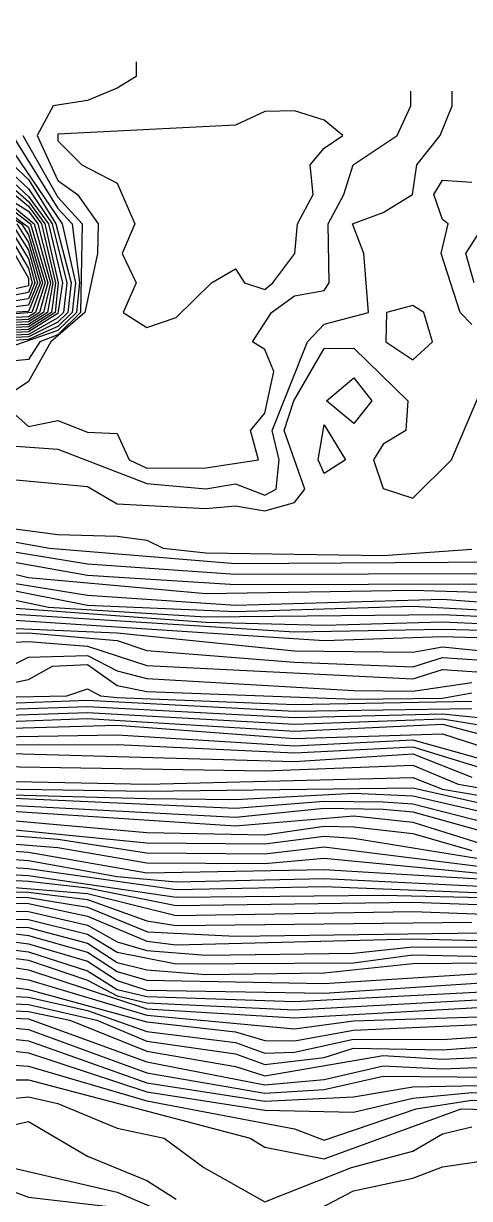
# Model space of a CAD drawing. Extents: x 2324165 to 2328366, y 427900 to 430978.
# Drawn here: x 2326561 to 2326916, y 429908 to 430844 of the extents above; entities that cross this region are included whole.
import ezdxf

# ---------------------------------------------------------------- set-up
doc = ezdxf.new("R2010")
doc.units = 0
doc.layers.add('contours', color=2, linetype='Continuous')

msp = doc.modelspace()

# ---------------------------------------------------------------- linework, layer by layer
at = {"layer": 'contours'}
for points in [[(2326503.8205, 430789.9099), (2326508.1718, 430754.6728), (2326517.4015, 430726.9249), (2326569.0296, 430684.198), (2326581.9657, 430637.2151), (2326576.4871, 430613.7238), (2326564.4883, 430606.0847), (2326517.4001, 430603.7903), (2326493.8557, 430578.8222), (2326470.3116, 430574.3949), (2326455.1794, 430566.7425), (2326423.2228, 430526.7346), (2326376.1347, 430528.4219), (2326328.4399, 430543.2526), (2326258.4145, 430553.0981), (2326211.3267, 430581.3339), (2326204.1754, 430590.2368), (2326165.2126, 430660.7113), (2326162.2508, 430684.2027), (2326186.1125, 430754.6766), (2326211.3292, 430799.3945), (2326237.1321, 430825.1501), (2326270.19, 430843.7996)], [(2326499.6027, 430789.91), (2326505.0873, 430754.6728), (2326517.4015, 430721.6698), (2326566.1495, 430684.198), (2326579.9083, 430637.2151), (2326573.3618, 430613.7238), (2326564.4883, 430608.0745), (2326517.4001, 430605.7676), (2326493.8557, 430580.6678), (2326470.3116, 430575.8964), (2326452.2104, 430566.7425), (2326437.6785, 430543.2513), (2326423.2229, 430528.1133), (2326376.1347, 430529.5396), (2326329.0467, 430544.4526), (2326258.4145, 430554.3286), (2326236.1839, 430566.745), (2326206.6409, 430590.2367), (2326167.3881, 430660.7113), (2326164.784, 430684.2027), (2326178.6511, 430731.1853), (2326211.3291, 430794.4146), (2326270.1899, 430840.0308)], [(2326488.7954, 430789.9101), (2326488.7953, 430778.1644), (2326517.4014, 430711.1596), (2326559.0397, 430684.1981), (2326564.4891, 430675.4982), (2326575.7935, 430637.2152), (2326567.1112, 430613.7239), (2326517.4002, 430609.7224), (2326493.8558, 430584.3591), (2326470.3116, 430578.8994), (2326446.2637, 430566.7426), (2326435.0453, 430543.2513), (2326423.2229, 430530.8709), (2326376.1347, 430531.775), (2326329.0467, 430547.1032), (2326258.4146, 430556.7897), (2326211.3268, 430590.5851), (2326171.7391, 430660.7113), (2326169.3442, 430684.2027), (2326183.3518, 430731.1852), (2326211.329, 430784.4547), (2326240.2957, 430801.6587), (2326270.1898, 430828.0913), (2326274.621, 430836.8953)], [(2326650.2318, 430813.3996), (2326650.2317, 430801.6539), (2326635.1228, 430792.3483), (2326611.5786, 430782.4801), (2326584.2022, 430778.1633), (2326571.5646, 430754.6721), (2326588.0337, 430718.8294), (2326603.6612, 430707.689), (2326619.8962, 430684.1974), (2326619.5325, 430660.706), (2326609.4909, 430613.7234), (2326582.3755, 430590.2324), (2326564.4878, 430558.7094), (2326541.3521, 430543.2501), (2326564.4873, 430522.8149), (2326588.0315, 430527.5047), (2326611.5755, 430518.4072), (2326635.1195, 430517.1696), (2326644.7237, 430496.2661), (2326658.6633, 430489.7255), (2326705.7515, 430489.916), (2326747.609, 430496.2649), (2326741.3804, 430519.7564), (2326752.8402, 430533.4324), (2326759.8297, 430566.7389), (2326752.8408, 430584.2382), (2326742.8768, 430590.2305), (2326757.9991, 430613.7217), (2326776.3854, 430626.9339), (2326799.9295, 430631.146), (2326803.9598, 430637.2125), (2326803.2533, 430684.1952), (2326815.6725, 430707.6865), (2326822.9954, 430731.1778), (2326858.0956, 430754.6687), (2326868.9833, 430778.16), (2326868.9834, 430789.9056)], [(2326517.399, 430509.8153), (2326588.0312, 430504.6363), (2326658.6632, 430477.4493), (2326705.7513, 430473.237), (2326729.2954, 430477.2055), (2326752.8394, 430468.1178), (2326761.6906, 430472.7734), (2326764.1183, 430496.2647), (2326758.6665, 430519.7562), (2326786.5948, 430590.23), (2326799.9292, 430604.3156), (2326835.3036, 430613.7208), (2326831.6952, 430660.7035), (2326822.5609, 430684.195), (2326847.0184, 430693.1924), (2326870.441, 430707.6858), (2326873.7137, 430731.1772), (2326892.4317, 430754.6683), (2326901.8823, 430778.1596), (2326901.8825, 430789.9053)], [(2326682.2088, 430609.6756), (2326710.2557, 430637.2136), (2326729.2974, 430648.382), (2326736.4113, 430637.2133), (2326752.8413, 430632.0617), (2326759.0068, 430637.213), (2326776.6532, 430660.7042), (2326778.7862, 430684.1955), (2326791.0984, 430707.6868), (2326788.9387, 430731.1782), (2326799.9308, 430744.4774), (2326814.7929, 430754.6692), (2326799.9311, 430766.7934), (2326776.3871, 430774.3549), (2326752.843, 430773.7125), (2326729.2988, 430762.7705), (2326588.0342, 430755.6771), (2326588.0341, 430750.2357), (2326607.0536, 430731.1803), (2326635.1219, 430716.557), (2326649.0942, 430684.1971), (2326639.1173, 430660.7058), (2326650.3476, 430637.2143), (2326639.9085, 430613.723), (2326658.6646, 430601.6042), (2326682.2088, 430609.6756)], [(2326559.952, 430754.6722), (2326588.0336, 430705.3551), (2326607.3029, 430684.1975), (2326606.0879, 430613.7234), (2326588.0323, 430595.7867), (2326573.578, 430590.2325), (2326564.488, 430576.3077), (2326517.3997, 430571.788)], [(2326543.5082, 430754.6724), (2326591.2558, 430684.1977), (2326601.8465, 430637.2149), (2326599.282, 430613.7235), (2326588.0324, 430602.548), (2326564.4882, 430592.1562), (2326517.3999, 430588.9953)], [(2326551.7301, 430754.6723), (2326588.0335, 430696.5455), (2326599.2794, 430684.1976), (2326605.2564, 430637.2148), (2326602.685, 430613.7235), (2326588.0323, 430599.1673), (2326540.944, 430583.0967)], [(2326530.9136, 430731.1812), (2326564.4894, 430702.0815), (2326577.6698, 430684.1979), (2326588.207, 430637.215), (2326585.8629, 430613.7237), (2326564.4882, 430600.1154), (2326517.4, 430597.8581)], [(2326537.0834, 430731.1811), (2326564.4895, 430705.9892), (2326580.5498, 430684.1979), (2326591.6169, 430637.215), (2326588.0325, 430612.6899), (2326564.4882, 430598.1256), (2326517.4, 430595.8808)], [(2326544.0026, 430731.181), (2326564.4896, 430712.01), (2326583.4299, 430684.1978), (2326595.0267, 430637.2149), (2326592.4761, 430613.7236), (2326588.0324, 430609.3092), (2326564.4882, 430596.1358), (2326517.4, 430593.9034)], [(2326552.176, 430731.1809), (2326564.4896, 430719.6582), (2326586.31, 430684.1978), (2326598.4366, 430637.2149), (2326595.879, 430613.7236), (2326588.0324, 430605.9286), (2326564.4882, 430594.146), (2326517.4, 430591.926)], [(2326524.7438, 430731.1812), (2326564.4894, 430698.1738), (2326574.7897, 430684.1979), (2326586.0805, 430637.215), (2326582.7376, 430613.7237), (2326564.4883, 430602.1051), (2326517.4001, 430599.8355)], [(2326517.4014, 430716.4147), (2326564.4892, 430681.6096), (2326577.8509, 430637.2151), (2326570.2365, 430613.7239), (2326564.4884, 430610.0643), (2326517.4002, 430607.745)], [(2326917.6497, 430604.1563), (2326908.3749, 430613.7199), (2326893.0751, 430660.7028), (2326898.6007, 430684.1941), (2326894.1065, 430687.7896), (2326887.343, 430707.6856), (2326894.1069, 430719.0574), (2326917.651, 430717.5248)], [(2326543.3561, 430707.6897), (2326564.4893, 430694.2661), (2326571.9096, 430684.198), (2326584.0231, 430637.2151), (2326579.6123, 430613.7238), (2326564.4883, 430604.0949), (2326517.4001, 430601.8129)], [(2326551.3833, 430684.1982), (2326564.489, 430663.2753), (2326571.6786, 430637.2152), (2326564.4885, 430619.5812), (2326517.4002, 430613.6772)], [(2326555.2115, 430684.1981), (2326564.4891, 430669.3867), (2326573.7361, 430637.2152), (2326564.4884, 430614.5352), (2326517.4002, 430611.6998)], [(2326543.727, 430684.1983), (2326564.4888, 430648.6362), (2326567.5638, 430637.2153), (2326564.4886, 430629.6732), (2326517.4003, 430620.4509)], [(2326539.7275, 430684.1983), (2326564.4887, 430640.9952), (2326564.4886, 430634.7191), (2326517.4003, 430623.8549)], [(2326547.5552, 430684.1982), (2326564.4889, 430656.2772), (2326569.6212, 430637.2152), (2326564.4885, 430624.6272), (2326517.4003, 430617.047)], [(2326919.4644, 430637.2111), (2326912.8455, 430660.7026), (2326927.877, 430684.1938)], [(2326870.5611, 430576.0281), (2326886.2531, 430590.2288), (2326879.3124, 430613.7202), (2326870.5617, 430619.1106), (2326849.6442, 430613.7206), (2326848.9596, 430590.2292), (2326870.5611, 430576.0281)], [(2325853.9563, 430590.2409), (2325881.7097, 430606.3274), (2325905.2538, 430608.5082), (2325928.7978, 430603.9619), (2325975.8857, 430580.6134), (2326022.9739, 430575.6119), (2326046.5178, 430563.5258), (2326093.6059, 430552.2331), (2326140.6939, 430535.7495), (2326187.782, 430529.855), (2326305.502, 430494.8752), (2326376.1341, 430479.1597), (2326388.3046, 430472.7778), (2326446.7662, 430464.2299), (2326493.8544, 430461.6103), (2326517.3983, 430446.0074), (2326588.0304, 430436.7993), (2326635.1186, 430435.5691), (2326658.6626, 430432.1527), (2326671.715, 430425.7917), (2326705.7507, 430422.2608), (2326847.0152, 430420.0225), (2326917.6476, 430425.1448)], [(2325859.277, 430566.7494), (2325866.212, 430590.2407), (2325881.7096, 430599.909), (2325905.2537, 430602.6002), (2325975.8857, 430575.583), (2326022.9738, 430567.2203), (2326046.5177, 430557.0072), (2326140.6938, 430531.2488), (2326187.7819, 430523.2949), (2326362.3506, 430472.7781), (2326446.7661, 430456.6092), (2326470.3102, 430456.4641), (2326517.3982, 430437.4284), (2326581.2551, 430425.7928), (2326729.2947, 430413.5671), (2326941.1915, 430415.0993)], [(2325858.1957, 430331.8358), (2325866.1335, 430566.7494), (2325876.4999, 430590.2406), (2325905.2537, 430596.6922), (2325975.8856, 430570.5527), (2326022.9737, 430560.9091), (2326046.5177, 430550.4886), (2326258.4139, 430497.9626), (2326281.9578, 430487.4115), (2326337.4413, 430472.7784), (2326446.766, 430449.0219), (2326470.3101, 430447.9598), (2326517.3981, 430428.8494), (2326611.5742, 430413.2929), (2326729.2946, 430405.2531), (2326941.1914, 430405.6225)], [(2325854.7604, 430167.3962), (2325862.6387, 430237.8702), (2325870.9376, 430449.2925), (2325879.8465, 430566.7492), (2325905.2535, 430583.3157), (2325952.3415, 430570.4854), (2325975.8855, 430558.8867), (2326022.9735, 430548.5351), (2326046.5175, 430538.4561), (2326117.1496, 430525.4027), (2326211.3256, 430495.1359), (2326258.4137, 430484.2481), (2326281.9577, 430473.1713), (2326423.2219, 430443.4664), (2326517.3979, 430413.7048), (2326564.4859, 430402.6151), (2326705.7503, 430389.8164), (2326870.559, 430392.3359), (2326941.1913, 430390.3534)], [(2325856.3517, 430284.853), (2325862.8373, 430331.8357), (2325872.99, 430566.7493), (2325881.7094, 430583.6717), (2325905.2536, 430590.7842), (2325975.8856, 430565.2078), (2326022.9736, 430554.7221), (2326046.5176, 430543.97), (2326117.1497, 430529.907), (2326211.3257, 430501.5577), (2326258.4138, 430491.2097), (2326281.9577, 430480.2914), (2326470.31, 430439.4594), (2326517.398, 430421.059), (2326611.5741, 430404.5009), (2326729.2945, 430396.9938), (2326941.1913, 430397.5959)], [(2326517.3987, 430483.8729), (2326611.575, 430475.1506), (2326635.1189, 430461.2253), (2326705.7511, 430457.3761), (2326729.2952, 430459.5857), (2326752.8393, 430455.698), (2326776.3835, 430462.1661), (2326784.6749, 430472.7731), (2326768.128, 430519.7561), (2326775.7078, 430543.2474), (2326799.929, 430584.8115), (2326823.4731, 430585.2982), (2326866.5934, 430543.2463), (2326864.9716, 430519.7549), (2326847.0163, 430508.7249), (2326839.1744, 430496.2639), (2326847.0159, 430473.3364), (2326870.5599, 430465.8301), (2326901.3687, 430496.2631), (2326931.4391, 430566.7369)], [(2325848.1321, 430120.4135), (2325861.7066, 430167.3961), (2325875.7817, 430378.8183), (2325875.7596, 430449.2924), (2325890.7319, 430566.7491), (2325905.2534, 430575.6889), (2325946.3676, 430566.7484), (2325975.8854, 430552.5655), (2326018.7044, 430543.2562), (2326046.5175, 430533.0659), (2326117.1496, 430520.8984), (2326164.2376, 430502.8345), (2326281.9576, 430468.4635), (2326423.2218, 430437.2709), (2326540.9418, 430399.8203), (2326611.574, 430388.506), (2326729.2943, 430380.5352), (2326894.103, 430385.3613), (2327011.8234, 430376.4141)], [(2325856.1792, 430120.4134), (2325868.3743, 430167.396), (2325881.1147, 430378.8182), (2325880.5815, 430449.2923), (2325894.6294, 430543.2577), (2325905.2533, 430568.0622), (2325915.8728, 430566.7488), (2325928.7973, 430557.9354), (2325952.3413, 430549.9836), (2326046.5174, 430527.6757), (2326103.2187, 430519.7638), (2326187.7815, 430488.7949), (2326423.2217, 430431.0753), (2326517.3977, 430399.1939), (2326611.5739, 430380.6223), (2326729.2943, 430375.3256), (2326870.5589, 430379.6309), (2327011.8233, 430371.9238)], [(2326837.9157, 430543.2466), (2326823.4724, 430525.1001), (2326801.9273, 430543.247), (2326823.4728, 430561.6271), (2326837.9157, 430543.2466)], [(2325858.1597, 430106.2386), (2325875.0421, 430167.396), (2325880.5745, 430261.3614), (2325879.742, 430308.3441), (2325887.1628, 430378.8182), (2325887.9456, 430449.2923), (2325895.4316, 430519.7663), (2325905.2531, 430548.9089), (2325912.0139, 430543.2575), (2325928.7971, 430539.6089), (2325975.8852, 430536.853), (2326022.9733, 430524.1498), (2326081.1255, 430519.7641), (2326146.4253, 430496.272), (2326164.2374, 430485.8103), (2326329.0456, 430451.1155), (2326423.2216, 430424.8892), (2326517.3976, 430392.279), (2326580.4042, 430378.81), (2326705.7501, 430371.2545), (2326894.1029, 430373.1805), (2327011.8233, 430367.4334)], [(2325846.0267, 430073.4308), (2325862.667, 430096.922), (2325881.7108, 430167.3959), (2325886.2836, 430308.3441), (2325900.9552, 430519.7662), (2325905.2529, 430531.8239), (2325928.797, 430534.0044), (2325952.3411, 430530.7821), (2325996.8116, 430519.7651), (2326070.0613, 430508.7067), (2326093.6053, 430500.288), (2326120.2136, 430496.2723), (2326164.2372, 430474.6635), (2326187.7813, 430473.4139), (2326305.5015, 430452.6291), (2326423.2216, 430418.758), (2326543.8202, 430378.8105), (2326705.7501, 430366.8533), (2326799.9264, 430364.5968), (2326894.1028, 430367.3333), (2326988.2791, 430362.9191)], [(2325853.0743, 430073.4307), (2325871.6011, 430096.9219), (2325889.4936, 430167.3958), (2325894.253, 430308.344), (2325908.2177, 430519.7661), (2325928.7969, 430528.3998), (2326052.0028, 430496.2731), (2326117.1492, 430484.5442), (2326140.6931, 430470.5614), (2326293.2963, 430449.2875), (2326329.0454, 430434.7273), (2326423.2215, 430412.6267), (2326517.3975, 430378.4218), (2326540.9415, 430374.2625), (2326776.3823, 430359.3744), (2326894.1027, 430361.4861), (2327011.8232, 430358.4528)], [(2325834.615, 430050.8137), (2325864.3029, 430073.4306), (2325880.5352, 430096.9218), (2325897.2764, 430167.3957), (2325903.752, 430355.3266), (2325914.6928, 430496.2747), (2325921.5763, 430519.766), (2325928.7969, 430522.7953), (2325975.8849, 430505.1319), (2326093.605, 430478.9955), (2326140.693, 430464.0549), (2326258.4132, 430445.106), (2326352.5893, 430421.5305), (2326376.1333, 430411.2726), (2326423.2214, 430406.4954), (2326446.7654, 430394.8114), (2326493.8534, 430381.9636), (2326517.3974, 430370.9822), (2326799.9263, 430352.4721), (2326894.1027, 430355.6389), (2327011.8231, 430352.0699)], [(2326817.0165, 430496.2641), (2326799.9278, 430485.4967), (2326795.0748, 430496.2644), (2326799.9283, 430524.1553), (2326817.0165, 430496.2641)], [(2325834.6147, 430028.5972), (2325891.5915, 430073.4303), (2325913.123, 430167.3955), (2325924.648, 430425.8005), (2325929.1653, 430472.7831), (2325937.997, 430496.2744), (2325952.3407, 430499.1478), (2325975.8847, 430487.7471), (2326117.1489, 430460.9131), (2326140.6929, 430451.042), (2326258.413, 430426.3376), (2326394.3865, 430378.8122), (2326446.7651, 430370.9248), (2326493.8531, 430356.6086), (2326564.4854, 430358.3965), (2326635.1176, 430352.319), (2326658.6616, 430344.3158), (2326776.382, 430335.1766), (2326870.5583, 430331.4425), (2326894.1025, 430338.7771), (2326941.1906, 430335.7153)], [(2325834.6146, 430018.9452), (2325899.7549, 430073.4302), (2325906.9983, 430096.9215), (2325907.9566, 430120.4128), (2325916.947, 430143.9041), (2325926.0407, 430214.3781), (2325923.2805, 430237.8695), (2325930.7821, 430402.309), (2325938.4379, 430472.783), (2325952.3406, 430489.3549), (2325975.8846, 430479.5154), (2326117.1488, 430455.2665), (2326140.6928, 430443.0095), (2326258.4129, 430418.4158), (2326363.8291, 430378.8126), (2326517.397, 430338.961), (2326540.9412, 430350.5642), (2326564.4853, 430351.4298), (2326611.5735, 430347.8911), (2326658.6615, 430332.4605), (2326870.5582, 430321.7887), (2326894.1024, 430329.2894), (2326941.1905, 430326.1783)], [(2325855.4152, 430002.9566), (2325901.2284, 430049.9388), (2325928.7916, 430072.7075), (2325935.8232, 430096.9211), (2325934.3779, 430120.4125), (2325952.3374, 430221.5426), (2325954.1538, 430402.3087), (2325959.1858, 430449.2914), (2325975.8844, 430462.4584), (2326022.9725, 430456.2164), (2326070.0604, 430438.492), (2326117.1485, 430429.1895), (2326140.6925, 430418.1073), (2326234.8686, 430399.5827), (2326430.0181, 430331.8291), (2326540.9407, 430307.1071), (2326595.0707, 430308.3358), (2326611.5731, 430313.8826), (2326622, 430308.3354), (2326635.1171, 430306.9312), (2326776.3816, 430301.2812), (2326917.6462, 430304.089)], [(2325811.0701, 429985.8865), (2325867.6596, 430002.9565), (2325905.2472, 430043.4213), (2325928.7915, 430062.1443), (2325936.8347, 430073.4298), (2325943.9774, 430096.921), (2325942.69, 430120.4124), (2325952.3368, 430166.9539), (2325957.7997, 430237.8691), (2325959.1732, 430402.3087), (2325965.1859, 430449.2913), (2325975.8843, 430457.7271), (2326022.9724, 430450.8724), (2326070.0603, 430428.3429), (2326117.1484, 430421.2471), (2326140.6924, 430410.3974), (2326258.4125, 430383.261), (2326402.8491, 430331.8294), (2326495.3091, 430308.3369), (2326540.9407, 430302.2492), (2326611.573, 430304.7096), (2326776.3815, 430296.1072), (2326917.6461, 430298.2173)], [(2325834.6141, 429973.4033), (2325881.7025, 429992.1937), (2325928.7911, 430029.8174), (2325952.3356, 430063.6313), (2325959.955, 430096.9209), (2325970.6469, 430237.869), (2325975.884, 430429.5973), (2326022.9721, 430428.3573), (2326046.516, 430408.4417), (2326110.4973, 430402.3069), (2326140.6921, 430389.9375), (2326211.3242, 430370.6661), (2326258.4123, 430363.7416), (2326329.0443, 430338.8673), (2326352.5882, 430325.6171), (2326399.6763, 430315.5121), (2326423.2203, 430305.699), (2326540.9405, 430287.6754), (2326611.5728, 430290.1589), (2326776.3813, 430280.0962), (2326894.1018, 430285.7849), (2326941.1899, 430273.3604)], [(2325858.158, 429958.2152), (2325905.2466, 429991.2166), (2325930.1312, 430002.9557), (2325952.3352, 430033.1693), (2325968.3271, 430073.4294), (2325975.8808, 430155.0668), (2325983.8635, 430190.8861), (2326001.7257, 430237.8686), (2326003.8945, 430355.3254), (2326014.6792, 430378.8167), (2326022.9716, 430386.2766), (2326046.5156, 430374.6218), (2326117.1479, 430372.6711), (2326140.6919, 430367.9383), (2326234.8679, 430338.9898), (2326277.4352, 430331.8308), (2326329.0439, 430309.0178), (2326423.2201, 430289.4781), (2326470.3082, 430287.3224), (2326540.9403, 430269.1877), (2326635.1167, 430269.6369), (2326776.3811, 430262.7913), (2326870.5575, 430267.6705), (2326964.7336, 430238.7456)], [(2326517.3973, 430363.5426), (2326635.1177, 430358.4654), (2326776.3821, 430344.1007), (2326870.5584, 430342.9952), (2326894.1026, 430347.2816), (2326964.7348, 430340.2367)], [(2325834.6135, 429923.4523), (2325881.7019, 429943.9511), (2325921.9424, 429979.4645), (2325952.3348, 429998.5199), (2325969.357, 430026.4466), (2325975.8795, 430047.7401), (2325999.424, 430078.132), (2326006.3459, 430143.9031), (2326022.9699, 430235.9587), (2326028.6137, 430331.8338), (2326043.2074, 430355.325), (2326117.1476, 430355.3601), (2326164.2356, 430337.6062), (2326223.4869, 430308.3401), (2326329.0437, 430289.7514), (2326376.1317, 430274.4401), (2326446.7638, 430259.2406), (2326517.396, 430250.0772), (2326540.9399, 430240.3409), (2326658.6604, 430238.0019), (2326870.5573, 430243.1554), (2326894.1012, 430234.0614), (2326988.2774, 430218.124)], [(2325858.1576, 429922.933), (2325881.7018, 429932.4933), (2325952.3347, 429984.1837), (2325999.4237, 430058.9215), (2326005.0334, 430073.429), (2326022.9694, 430191.8927), (2326031.8759, 430308.3424), (2326037.0732, 430331.8337), (2326046.5153, 430345.1834), (2326070.0594, 430349.8862), (2326117.1476, 430348.0484), (2326164.2355, 430330.4095), (2326211.3234, 430306.0925), (2326281.9555, 430289.832), (2326322.9984, 430284.8476), (2326399.6756, 430259.6901), (2326508.6014, 430237.8627), (2326540.9399, 430234.2986), (2326658.6603, 430232.2475), (2326870.5572, 430234.9586), (2326941.1892, 430219.0534)], [(2325858.1575, 429913.5125), (2325906.7715, 429932.4819), (2325952.3345, 429973.0347), (2325984.2964, 430026.4465), (2326002.4364, 430049.9376), (2326011.6371, 430073.4289), (2326017.4836, 430096.9202), (2326036.7808, 430308.3423), (2326046.5151, 430333.2227), (2326070.0593, 430342.3094), (2326117.1475, 430340.7271), (2326211.3234, 430301.1927), (2326329.0435, 430276.026), (2326399.6755, 430250.7943), (2326493.8517, 430234.5046), (2326540.9398, 430229.7809), (2326658.6602, 430226.5639), (2326729.2925, 430225.6435), (2326823.4689, 430230.6613), (2326870.5571, 430228.6462), (2326941.1892, 430212.358)], [(2326540.941, 430327.4741), (2326564.4852, 430339.0551), (2326611.5734, 430340.534), (2326635.1173, 430328.2649), (2326658.6614, 430322.0598), (2326823.4699, 430312.5004), (2326870.5581, 430312.1349), (2326917.6463, 430318.8183)], [(2325858.1574, 429904.0247), (2325918.029, 429932.4818), (2325952.3344, 429963.4498), (2326008.7929, 430049.9376), (2326018.2408, 430073.4288), (2326023.9252, 430096.9201), (2326041.6857, 430308.3422), (2326046.515, 430320.7209), (2326062.9456, 430331.8334), (2326093.6033, 430335.6952), (2326117.1474, 430333.4058), (2326211.3233, 430296.2929), (2326258.4114, 430286.8213), (2326281.9554, 430276.6588), (2326329.0435, 430268.8181), (2326399.6754, 430241.8986), (2326493.8516, 430229.3029), (2326729.2924, 430218.7386), (2326799.9248, 430224.4028), (2326847.0129, 430223.912), (2326870.557, 430222.3339), (2326941.1891, 430204.3314)], [(2326540.9408, 430316.5192), (2326564.485, 430321.1904), (2326583.6424, 430331.8273), (2326611.5733, 430333.1769), (2326635.1172, 430316.4195), (2326658.6612, 430311.7412), (2326823.4698, 430305.5933), (2326894.1021, 430306.3132), (2326917.6462, 430310.609)], [(2325834.6131, 429884.7383), (2325928.79, 429932.1967), (2325952.3343, 429953.9228), (2325964.7165, 429979.464), (2325984.6318, 430002.9551), (2326015.1494, 430049.9375), (2326022.9679, 430069.0201), (2326028.4839, 430096.9201), (2326042.0637, 430284.8509), (2326046.5148, 430308.01), (2326070.0591, 430324.5954), (2326093.6032, 430326.866), (2326117.1473, 430322.9838), (2326211.3233, 430291.3932), (2326244.3214, 430284.8485), (2326281.9553, 430269.5257), (2326329.0434, 430261.6102), (2326399.6753, 430235.3645), (2326493.8516, 430224.1013), (2326729.2923, 430211.7521), (2326799.9247, 430218.7057), (2326847.0129, 430217.9118), (2326870.5569, 430216.0215), (2326941.189, 430196.3049)], [(2325881.7014, 429895.2567), (2325893.9594, 429908.9907), (2325928.7899, 429925.737), (2325952.3342, 429944.601), (2325969.3526, 429979.4639), (2325991.439, 430002.955), (2326022.9678, 430053.5054), (2326033.0425, 430096.92), (2326046.1958, 430284.8508), (2326070.059, 430312.8709), (2326093.6031, 430316.4204), (2326164.2352, 430302.4565), (2326281.9552, 430262.3926), (2326329.0433, 430254.9744), (2326368.8158, 430237.8643), (2326470.3075, 430221.691), (2326729.2923, 430204.6251), (2326823.4687, 430212.8326), (2326870.5568, 430207.6789), (2326923.8418, 430190.8751)], [(2325881.7012, 429883.871), (2325904.0597, 429908.9906), (2325928.7898, 429919.2773), (2325952.3341, 429935.2792), (2325973.9886, 429979.4638), (2325998.2462, 430002.9549), (2326022.9676, 430038.8119), (2326037.6012, 430096.92), (2326047.8529, 430261.3594), (2326055.9632, 430284.8507), (2326070.0588, 430301.0988), (2326093.603, 430306.7359), (2326164.2351, 430295.7747), (2326281.9551, 430255.3095), (2326329.0432, 430248.3595), (2326352.5872, 430237.0454), (2326399.6752, 430226.2166), (2326470.3074, 430216.1204), (2326658.6599, 430199.3614), (2326752.8363, 430197.6307), (2326799.9245, 430204.4554), (2326823.4686, 430203.9199), (2326870.5567, 430198.6152), (2326917.6448, 430185.2148)], [(2325881.7011, 429872.0541), (2325919.3329, 429908.9904), (2325952.334, 429926.9204), (2325980.6777, 429979.4638), (2326006.8338, 430002.9548), (2326023.686, 430026.446), (2326042.1598, 430096.9199), (2326053.6092, 430190.8852), (2326054.1201, 430237.868), (2326058.0363, 430261.3593), (2326070.0587, 430289.2968), (2326093.6029, 430299.6492), (2326117.147, 430298.3986), (2326183.6008, 430284.8492), (2326281.955, 430248.2349), (2326329.0431, 430241.7446), (2326352.5871, 430232.1364), (2326470.3073, 430209.9109), (2326658.6598, 430191.2685), (2326752.8362, 430190.2841), (2326799.9244, 430196.4524), (2326823.4685, 430195.0073), (2326941.1887, 430175.7453)], [(2326540.9406, 430297.3913), (2326611.5729, 430299.8594), (2326776.3815, 430290.9332), (2326894.1019, 430293.9962), (2326941.1901, 430289.0494)], [(2326540.9406, 430292.5334), (2326611.5729, 430295.0091), (2326776.3814, 430285.7592), (2326894.1019, 430289.8906), (2326941.19, 430282.2098)], [(2325881.7008, 429848.8814), (2325952.3338, 429911.0287), (2325970.4866, 429932.4812), (2325996.8821, 429979.4636), (2326022.9671, 430001.2424), (2326033.6573, 430026.4459), (2326053.6612, 430096.9198), (2326067.9472, 430167.3937), (2326071.7389, 430190.885), (2326072.1112, 430237.8678), (2326078.5776, 430261.3591), (2326093.6027, 430285.4757), (2326125.1948, 430284.8499), (2326187.7789, 430268.101), (2326281.9549, 430235.1669), (2326329.043, 430230.8312), (2326352.587, 430222.3183), (2326470.3072, 430196.9071), (2326588.0275, 430187.5116), (2326658.6596, 430175.2262), (2326752.836, 430174.6572), (2326799.9242, 430178.9911), (2326964.7327, 430163.0476)], [(2325881.7009, 429860.2973), (2325934.5554, 429908.9902), (2325952.3339, 429918.9745), (2325963.7631, 429932.4812), (2325988.7799, 429979.4637), (2326015.7934, 430002.9547), (2326028.6717, 430026.4459), (2326051.4964, 430120.4112), (2326062.7648, 430190.8851), (2326063.0609, 430237.8679), (2326068.2196, 430261.3592), (2326078.6324, 430284.8504), (2326093.6028, 430292.5624), (2326117.1469, 430292.5528), (2326187.779, 430275.9381), (2326281.955, 430241.1604), (2326329.0431, 430235.8073), (2326352.5871, 430227.2273), (2326470.3072, 430203.409), (2326588.0276, 430194.1089), (2326658.6597, 430183.2456), (2326752.8361, 430182.4707), (2326799.9243, 430188.1107), (2326964.7327, 430167.3149)], [(2326540.9404, 430282.1418), (2326635.1168, 430284.8039), (2326776.3813, 430274.3279), (2326894.1018, 430277.8945), (2326964.7338, 430255.0536)], [(2325952.3337, 429897.9764), (2325978.2317, 429932.4811), (2326006.6966, 429979.4635), (2326022.967, 429992.6525), (2326029.3033, 430002.9546), (2326054.2825, 430073.4284), (2326066.536, 430120.411), (2326080.0027, 430190.8849), (2326081.5556, 430237.8677), (2326088.9741, 430261.3589), (2326093.6025, 430269.0661), (2326117.1467, 430277.9818), (2326187.7788, 430260.2186), (2326250.3783, 430237.8657), (2326281.9548, 430230.1159), (2326329.043, 430225.855), (2326423.219, 430198.7963), (2326470.3071, 430190.39), (2326564.4834, 430183.6989), (2326658.6595, 430167.263), (2326799.9241, 430169.8714), (2327011.8208, 430157.1729)], [(2326540.9404, 430275.6647), (2326635.1167, 430277.2204), (2326776.3812, 430268.5596), (2326870.5576, 430273.2), (2326964.7337, 430246.8996)], [(2325952.3335, 429883.4248), (2325968.0967, 429908.9898), (2325990.1126, 429932.4809), (2326034.5864, 430002.9545), (2326061.7668, 430073.4283), (2326074.1953, 430120.4109), (2326088.2665, 430190.8848), (2326091, 430237.8675), (2326104.4312, 430261.3588), (2326117.1466, 430267.9161), (2326140.6907, 430266.014), (2326224.5235, 430237.866), (2326281.9548, 430225.0649), (2326329.0429, 430220.8789), (2326399.6749, 430198.3794), (2326470.307, 430183.6799), (2326564.4833, 430177.182), (2326635.1154, 430164.3862), (2326682.2036, 430160.1473), (2326799.924, 430162.7329), (2326988.2767, 430153.4923)], [(2325952.3333, 429870.2778), (2325977.3462, 429908.9897), (2326001.3427, 429932.4808), (2326039.8695, 430002.9544), (2326069.2511, 430073.4282), (2326081.9775, 430120.4108), (2326096.669, 430190.8847), (2326101.9581, 430237.8674), (2326117.1465, 430256.4423), (2326140.6906, 430258.6046), (2326211.3226, 430235.099), (2326281.9547, 430220.014), (2326329.0428, 430215.9028), (2326376.1308, 430197.9841), (2326470.3069, 430176.9699), (2326564.4832, 430170.665), (2326682.2035, 430154.0484), (2326799.924, 430156.3369), (2326988.2766, 430149.0449)], [(2326540.9402, 430262.7107), (2326776.381, 430255.8727), (2326870.5575, 430262.1409), (2326917.6454, 430243.5917)], [(2325975.8777, 429893.6625), (2326010.2168, 429932.4807), (2326078.0411, 430073.4281), (2326101.3414, 430167.3933), (2326105.1501, 430214.376), (2326117.1463, 430242.3365), (2326140.6905, 430250.8361), (2326211.3225, 430229.8453), (2326281.9546, 430214.963), (2326329.0428, 430209.1471), (2326376.1307, 430190.7056), (2326470.3069, 430170.2598), (2326564.4832, 430165.1954), (2326682.2034, 430147.9494), (2326847.0121, 430149.564), (2327105.997, 430143.4013)], [(2326540.9401, 430252.0766), (2326752.8369, 430248.443), (2326870.5574, 430252.9535), (2326906.7026, 430237.858), (2326988.2775, 430223.9862)], [(2325975.8776, 429880.942), (2326019.0909, 429932.4806), (2326036.0353, 429979.4631), (2326052.007, 430002.9543), (2326086.9886, 430073.428), (2326110.3773, 430167.3932), (2326112.8886, 430214.3759), (2326117.1461, 430224.855), (2326129.0378, 430237.8671), (2326140.6904, 430243.0675), (2326211.3225, 430224.5916), (2326258.4106, 430217.1978), (2326281.9546, 430207.9369), (2326329.0427, 430201.6019), (2326376.1306, 430183.1076), (2326446.7627, 430166.9971), (2326564.4831, 430160.7851), (2326611.5712, 430155.4293), (2326682.2033, 430141.2294), (2326870.5561, 430144.0625), (2327105.9969, 430135.5177)], [(2325975.8773, 429856.3168), (2326022.9661, 429915.9711), (2326046.7216, 429979.463), (2326066.8036, 430002.9541), (2326088.5964, 430049.9366), (2326103.9461, 430073.4278), (2326123.3159, 430167.3931), (2326127.3718, 430214.3758), (2326140.6903, 430228.1564), (2326164.2343, 430227.4787), (2326187.7784, 430222.0142), (2326258.4104, 430203.7581), (2326281.9544, 430193.3633), (2326329.0425, 430185.8359), (2326378.1771, 430167.3901), (2326493.8508, 430153.8614), (2326564.483, 430151.9645), (2326611.5711, 430146.0567), (2326658.6591, 430128.9577), (2326682.2031, 430125.3265), (2326917.6441, 430128.1303)], [(2325975.8774, 429869.351), (2326022.9663, 429926.5318), (2326041.3378, 429979.4631), (2326059.4053, 430002.9542), (2326095.742, 430073.4279), (2326118.3834, 430167.3931), (2326120.3187, 430214.3758), (2326140.6903, 430235.4545), (2326258.4105, 430211.2926), (2326281.9545, 430200.6501), (2326329.0426, 430194.0566), (2326352.5865, 430183.137), (2326411.1266, 430167.3897), (2326611.5712, 430150.743), (2326682.2032, 430133.278), (2326870.556, 430136.4361), (2327105.9968, 430127.634)], [(2326022.966, 429904.2026), (2326055.3639, 429979.4629), (2326074.3418, 430002.954), (2326095.8592, 430049.9365), (2326112.1502, 430073.4277), (2326118.3627, 430096.919), (2326134.4249, 430214.3757), (2326140.6902, 430220.8584), (2326164.2343, 430222.4999), (2326187.7783, 430217.1533), (2326211.3223, 430207.1642), (2326258.4103, 430196.2237), (2326281.9543, 430185.601), (2326329.0424, 430177.1246), (2326376.1304, 430162.779), (2326493.8507, 430149.2855), (2326564.483, 430147.5542), (2326611.571, 430140.0121), (2326659.2336, 430120.4041), (2326729.2912, 430116.8945), (2326964.7322, 430120.1621)], [(2326022.9657, 429874.8199), (2326046.5104, 429931.263), (2326102.394, 430026.4451), (2326124.9126, 430073.4276), (2326131.6105, 430096.9189), (2326140.6898, 430192.4663), (2326164.2341, 430209.5118), (2326211.3221, 430193.4988), (2326234.8662, 430189.4643), (2326281.9541, 430169.5854), (2326376.1303, 430152.8774), (2326423.2184, 430150.993), (2326493.8506, 430138.4819), (2326564.4828, 430136.4807), (2326611.5709, 430125.5989), (2326635.1148, 430112.3062), (2326658.6588, 430105.4381), (2326705.747, 430101.8117), (2326823.4674, 430103.3524), (2326870.5557, 430108.3515), (2326964.732, 430108.1664)], [(2326022.9658, 429890.0782), (2326064.0062, 429979.4628), (2326081.9897, 430002.954), (2326103.6161, 430049.9364), (2326119.329, 430073.4276), (2326124.9866, 430096.9189), (2326135.2948, 430190.8843), (2326140.6901, 430212.1741), (2326144.2273, 430214.3756), (2326164.2342, 430217.5211), (2326178.2644, 430214.3752), (2326211.3222, 430200.3315), (2326252.1864, 430190.8829), (2326281.9542, 430177.5932), (2326376.1303, 430157.8282), (2326493.8506, 430144.7097), (2326564.4829, 430142.8156), (2326611.571, 430132.8055), (2326658.6589, 430112.9569), (2326682.203, 430109.909), (2326870.5558, 430114.6293), (2327058.9084, 430109.8513)], [(2326022.9655, 429857.9865), (2326046.5102, 429915.8123), (2326111.1676, 430026.445), (2326138.2344, 430096.9188), (2326145.6414, 430167.3928), (2326156.9732, 430190.884), (2326164.234, 430196.3015), (2326234.8661, 430181.989), (2326281.954, 430163.1811), (2326376.1302, 430147.9266), (2326423.2184, 430147.1752), (2326493.8505, 430131.8977), (2326564.4827, 430130.1458), (2326611.5708, 430118.4129), (2326635.1147, 430104.0361), (2326682.2028, 430094.8041), (2326823.4673, 430095.5047), (2326870.5556, 430102.0736), (2327058.9083, 430097.6302)], [(2326046.5101, 429901.928), (2326068.9169, 429932.48), (2326089.8448, 429979.4625), (2326117.1437, 430021.5242), (2326124.6531, 430049.9362), (2326146.1383, 430096.9187), (2326156.0063, 430167.3927), (2326164.2338, 430180.8688), (2326187.7779, 430184.6985), (2326234.866, 430174.5136), (2326281.954, 430157.3819), (2326376.1302, 430142.4517), (2326423.2184, 430142.9214), (2326493.8504, 430125.3134), (2326564.4827, 430123.8109), (2326611.5707, 430111.2802), (2326635.1146, 430095.9196), (2326658.6586, 430089.9613), (2326705.7468, 430086.3899), (2326799.9232, 430087.6523), (2326870.5555, 430095.1509), (2326964.7319, 430095.8789)], [(2326046.5099, 429889.2825), (2326077.1891, 429932.4799), (2326097.7736, 429979.4624), (2326117.1436, 430006.0911), (2326130.6316, 430049.9361), (2326154.7956, 430096.9186), (2326164.2335, 430159.6704), (2326169.0486, 430167.3925), (2326187.7778, 430175.0958), (2326234.8659, 430167.0957), (2326281.9539, 430151.5827), (2326329.042, 430146.3957), (2326376.1301, 430134.6899), (2326423.2183, 430136.025), (2326493.8503, 430118.5026), (2326540.9385, 430120.3232), (2326564.4826, 430117.3737), (2326611.5706, 430104.1475), (2326635.1145, 430088.7576), (2326658.6586, 430081.9355), (2326799.9231, 430079.2296), (2326941.1877, 430088.2516)], [(2326063.6788, 429885.4973), (2326093.1421, 429932.4797), (2326112.5858, 429979.4622), (2326126.8152, 430002.9534), (2326140.6881, 430044.8148), (2326162.3174, 430073.4271), (2326177.5491, 430120.4097), (2326176.7207, 430143.9011), (2326187.7776, 430156.5525), (2326211.3217, 430158.2463), (2326234.8658, 430154.5711), (2326281.9537, 430137.8913), (2326352.5858, 430121.6792), (2326376.1299, 430119.0544), (2326423.2181, 430122.2322), (2326493.8502, 430103.5552), (2326540.9384, 430107.3413), (2326564.4824, 430104.2613), (2326611.5705, 430089.3683), (2326635.1144, 430074.4337), (2326658.6584, 430068.8016), (2326776.3788, 430064.7185), (2326941.1875, 430073.3372)], [(2326075.7402, 429885.4972), (2326104.6221, 429932.4796), (2326140.6879, 430028.7049), (2326151.4736, 430049.9359), (2326170.983, 430073.427), (2326185.7644, 430120.4096), (2326184.6299, 430143.901), (2326187.7775, 430147.5025), (2326211.3216, 430151.6588), (2326234.8657, 430148.3087), (2326258.4097, 430141.6172), (2326281.9536, 430128.992), (2326352.5857, 430113.4543), (2326376.1298, 430110.5936), (2326423.218, 430112.8896), (2326493.8501, 430096.1312), (2326540.9383, 430100.8504), (2326564.4824, 430097.7051), (2326611.5704, 430081.7143), (2326635.1143, 430069.3693), (2326658.6583, 430063.8826), (2326776.3787, 430058.2055), (2326941.1875, 430067.1793)], [(2326080.223, 429862.0058), (2326101.5762, 429908.9882), (2326116.3148, 429932.4794), (2326127.7813, 429979.4621), (2326140.6877, 430012.3883), (2326159.6574, 430049.9358), (2326179.3433, 430073.4269), (2326194.4245, 430120.4095), (2326205.9558, 430143.9007), (2326234.8656, 430141.1062), (2326281.9535, 430120.1468), (2326352.5856, 430105.3526), (2326423.2179, 430102.6667), (2326493.85, 430089.1031), (2326540.9382, 430093.7353), (2326564.4823, 430090.0273), (2326658.6583, 430058.9636), (2326776.3787, 430051.6925), (2326941.1874, 430061.0214)], [(2326070.0531, 429812.8902), (2326123.0801, 429932.4794), (2326140.6875, 429993.9438), (2326169.3093, 430049.9357), (2326187.7035, 430073.4268), (2326203.2288, 430120.4094), (2326211.3214, 430132.8082), (2326234.8655, 430131.6679), (2326281.9535, 430112.7698), (2326376.1296, 430093.7743), (2326423.2178, 430092.6328), (2326493.8499, 430082.0749), (2326540.9381, 430085.6586), (2326564.4822, 430082.1956), (2326658.6582, 430054.0446), (2326776.3786, 430043.004), (2326823.4668, 430049.3022), (2326988.2755, 430054.758)], [(2326093.8963, 429838.5142), (2326129.4698, 429932.4793), (2326140.6873, 429972.7507), (2326162.3674, 430002.953), (2326169.1902, 430026.4443), (2326196.8667, 430073.4267), (2326211.3212, 430118.2603), (2326234.8654, 430122.2297), (2326258.4094, 430116.3788), (2326281.9534, 430105.3929), (2326376.1295, 430085.5806), (2326446.7617, 430082.3807), (2326493.8498, 430075.0468), (2326540.938, 430077.5819), (2326564.4821, 430074.3639), (2326658.6582, 430048.6592), (2326729.2903, 430040.6183), (2326752.8344, 430033.8571), (2326776.3784, 430033.5075), (2326823.4667, 430042.0779), (2326988.2754, 430049.3609)], [(2326085.6689, 429791.5316), (2326153.1423, 429979.4618), (2326173.2751, 430002.9529), (2326191.0315, 430049.9354), (2326206.037, 430073.4266), (2326214.6663, 430096.9179), (2326234.8652, 430110.9126), (2326258.4093, 430109.0366), (2326281.9533, 430098.0159), (2326376.1294, 430077.3868), (2326564.482, 430068.3343), (2326611.5701, 430057.5832), (2326658.6581, 430040.8875), (2326729.2902, 430032.1108), (2326752.8342, 430023.6232), (2326776.3783, 430024.3485), (2326823.4666, 430034.8537), (2326894.0989, 430034.6321), (2326988.2754, 430041.2553)], [(2326540.9385, 430113.8323), (2326564.4825, 430110.8175), (2326611.5705, 430097.0148), (2326635.1145, 430081.5957), (2326658.6585, 430073.9096), (2326799.923, 430071.5339), (2326941.1876, 430080.7858)], [(2326117.1417, 429842.7889), (2326132.5419, 429908.9879), (2326162.5766, 429979.4616), (2326183.5793, 430002.9528), (2326199.253, 430049.9353), (2326234.8651, 430099.1464), (2326258.4092, 430101.6944), (2326281.9532, 430089.904), (2326376.1293, 430070.8026), (2326564.482, 430062.5509), (2326619.038, 430049.9304), (2326658.658, 430033.1157), (2326729.2901, 430023.0832), (2326752.8341, 430014.6803), (2326799.9224, 430020.1664), (2326823.4666, 430027.6294), (2326894.0988, 430026.3372), (2326988.2753, 430033.1497)], [(2326114.5147, 429791.5312), (2326139.3208, 429908.9878), (2326153.5116, 429932.479), (2326172.8083, 429979.4615), (2326192.4942, 430002.9527), (2326211.3205, 430055.7446), (2326234.8649, 430078.9564), (2326258.4091, 430091.9477), (2326281.9531, 430081.6634), (2326318.2128, 430073.4253), (2326376.1293, 430065.7256), (2326564.4819, 430056.7675), (2326597.4992, 430049.9307), (2326658.6579, 430025.2323), (2326729.29, 430013.0143), (2326752.834, 430005.7375), (2326847.0106, 430021.7001), (2326894.0987, 430018.8123), (2327011.8192, 430024.3646)], [(2326140.6862, 429881.057), (2326148.8646, 429908.9877), (2326163.8166, 429932.4789), (2326183.2095, 429979.4614), (2326200.4546, 430002.9526), (2326218.5152, 430049.9351), (2326234.8647, 430064.4312), (2326258.409, 430077.7233), (2326399.6733, 430058.3854), (2326564.4818, 430050.9841), (2326658.6578, 430016.6675), (2326752.8339, 429998.4371), (2326799.9222, 430002.5792), (2326847.0105, 430013.482), (2326894.0986, 430011.2874), (2327011.8191, 430015.5818), (2327105.9954, 430006.9987), (2327176.6274, 429981.8817), (2327200.1713, 429962.6051), (2327247.2593, 429952.5714), (2327270.8033, 429942.7803), (2327306.2463, 429908.9742), (2327347.3297, 429838.4996)], [(2326146.0161, 429862.005), (2326159.106, 429908.9876), (2326173.8746, 429932.4788), (2326192.3745, 429979.4613), (2326208.4149, 430002.9525), (2326232.0341, 430049.9349), (2326258.4088, 430067.4058), (2326399.6732, 430053.0567), (2326470.3055, 430051.7892), (2326564.4817, 430042.5159), (2326658.6577, 430008.1027), (2326752.8339, 429991.882), (2326799.9221, 429994.6334), (2326847.0104, 430005.2639), (2326964.7308, 430004.389), (2326988.275, 430007.2245), (2327105.9953, 429999.8461), (2327153.0833, 429985.516), (2327176.6273, 429974.364), (2327200.1711, 429951.694), (2327247.2592, 429941.3634), (2327270.8032, 429932.4029), (2327296.4627, 429908.9743), (2327312.5832, 429885.4827)], [(2326155.9729, 429862.0049), (2326169.3251, 429908.9875), (2326183.9223, 429932.4787), (2326200.5722, 429979.4612), (2326218.6362, 430002.9524), (2326245.1151, 430049.9348), (2326258.4087, 430058.7795), (2326281.9528, 430060.3885), (2326399.6731, 430046.7447), (2326446.7613, 430046.4383), (2326564.4816, 430033.45), (2326658.6576, 430000.066), (2326752.8338, 429985.3269), (2326823.4661, 429988.8252), (2326870.5544, 429996.9402), (2326988.2749, 429999.3544), (2327105.9952, 429993.2144), (2327154.8906, 429979.45), (2327176.6272, 429965.8026), (2327200.171, 429940.1234), (2327270.8031, 429924.5172), (2327287.6484, 429908.9744), (2327328.1745, 429838.4998)], [(2326165.9508, 429862.0048), (2326179.5219, 429908.9873), (2326192.8171, 429932.4786), (2326208.7698, 429979.4611), (2326230.1566, 430002.9522), (2326258.4086, 430050.1533), (2326281.9528, 430053.871), (2326399.673, 430039.0395), (2326470.3053, 430035.0455), (2326564.4815, 430023.9989), (2326658.6575, 429992.8277), (2326752.8337, 429978.1613), (2326823.466, 429976.5834), (2326870.5543, 429987.796), (2326917.6425, 429992.2657), (2327105.9952, 429986.5827), (2327134.924, 429979.4503), (2327176.6271, 429957.2413), (2327200.1709, 429930.0657), (2327247.259, 429923.3173), (2327270.803, 429916.6314), (2327279.1016, 429908.9745), (2327317.8583, 429838.4999)], [(2326159.5922, 429791.5307), (2326189.5395, 429908.9872), (2326211.3194, 429962.8856), (2326220.8861, 429979.461), (2326241.6696, 430002.9521), (2326258.4084, 430034.5981), (2326281.9527, 430046.3481), (2326470.3052, 430025.857), (2326517.3932, 430016.3875), (2326564.4814, 430013.2337), (2326658.6574, 429985.5895), (2326776.3776, 429963.3257), (2326799.9216, 429954.338), (2326873.1671, 429979.4533), (2326917.6424, 429986.3602), (2327105.9951, 429979.951), (2327160.5967, 429955.9586), (2327176.627, 429945.7062), (2327200.1708, 429922.9677), (2327270.8029, 429908.5428), (2327308.336, 429838.5)], [(2326186.1117, 429862.0045), (2326198.7964, 429908.9871), (2326211.3191, 429938.8024), (2326265.1615, 430026.4432), (2326281.9526, 430037.2914), (2326305.4966, 430035.6648), (2326423.2169, 430022.1977), (2326517.3931, 430002.3915), (2326564.4813, 430002.3461), (2326741.1015, 429955.9635), (2326752.8334, 429948.76), (2326799.9214, 429939.403), (2326909.0974, 429979.4529), (2326988.2746, 429977.3256), (2327035.3627, 429969.7303), (2327082.4507, 429954.0846), (2327105.9948, 429957.3057), (2327129.5389, 429954.138), (2327176.6268, 429933.6471), (2327200.1707, 429915.8696), (2327247.2588, 429907.5796)], [(2326194.9289, 429862.0044), (2326211.3189, 429916.5877), (2326224.6038, 429932.4782), (2326248.7288, 429979.4606), (2326279.1793, 430026.443), (2326305.4965, 430027.4935), (2326423.2168, 430013.5251), (2326470.3049, 430003.3458), (2326517.3929, 429984.062), (2326564.4811, 429988.8353), (2326588.0251, 429983.6526), (2326635.1131, 429964.0507), (2326672.6651, 429955.9643), (2326704.0519, 429932.4726), (2326752.8328, 429905.2441), (2326821.6211, 429932.4712), (2326870.5538, 429945.7442), (2326894.098, 429959.4855), (2326917.6422, 429964.949)], [(2326211.3185, 429885.7525), (2326221.5491, 429908.9868), (2326240.7542, 429932.478), (2326271.7341, 430002.9517), (2326281.9523, 430016.9603), (2326305.4964, 430019.263), (2326376.1286, 430012.1567), (2326446.7608, 429999.4308), (2326470.3048, 429992.5943), (2326517.3926, 429958.7305), (2326564.4809, 429969.2408), (2326611.5687, 429941.5114), (2326658.6567, 429922.3509), (2326682.2006, 429907.3106)], [(2326212.4988, 429862.0042), (2326236.9706, 429908.9867), (2326258.4073, 429940.6333), (2326268.6234, 429979.4604), (2326281.9522, 430005.1389), (2326305.4964, 430011.0238), (2326423.2166, 429997.2297), (2326470.3047, 429981.8613), (2326489.1464, 429955.9665), (2326517.3923, 429940.4144), (2326635.1125, 429912.8349), (2326699.0774, 429885.4899)], [(2326226.0533, 429862.0041), (2326263.7322, 429932.4777), (2326281.952, 429990.3537), (2326305.4963, 430002.7378), (2326423.2166, 429989.9018), (2326452.871, 429979.4582), (2326474.9965, 429955.9666), (2326517.3922, 429926.5692), (2326564.419, 429908.9828), (2326635.1123, 429900.7728)], [(2326776.3768, 429889.1992), (2326823.4652, 429914.085), (2326870.5535, 429924.1471), (2326894.0977, 429933.0569), (2326941.186, 429940.1346), (2327011.8181, 429929.5501), (2327035.3622, 429923.9625), (2327058.9061, 429912.8242), (2327082.4502, 429912.5738), (2327105.9944, 429917.0838), (2327176.6266, 429911.8273), (2327200.1705, 429895.536)]]:
    msp.add_lwpolyline(points, dxfattribs=at)

doc.saveas('drawing.dxf')
